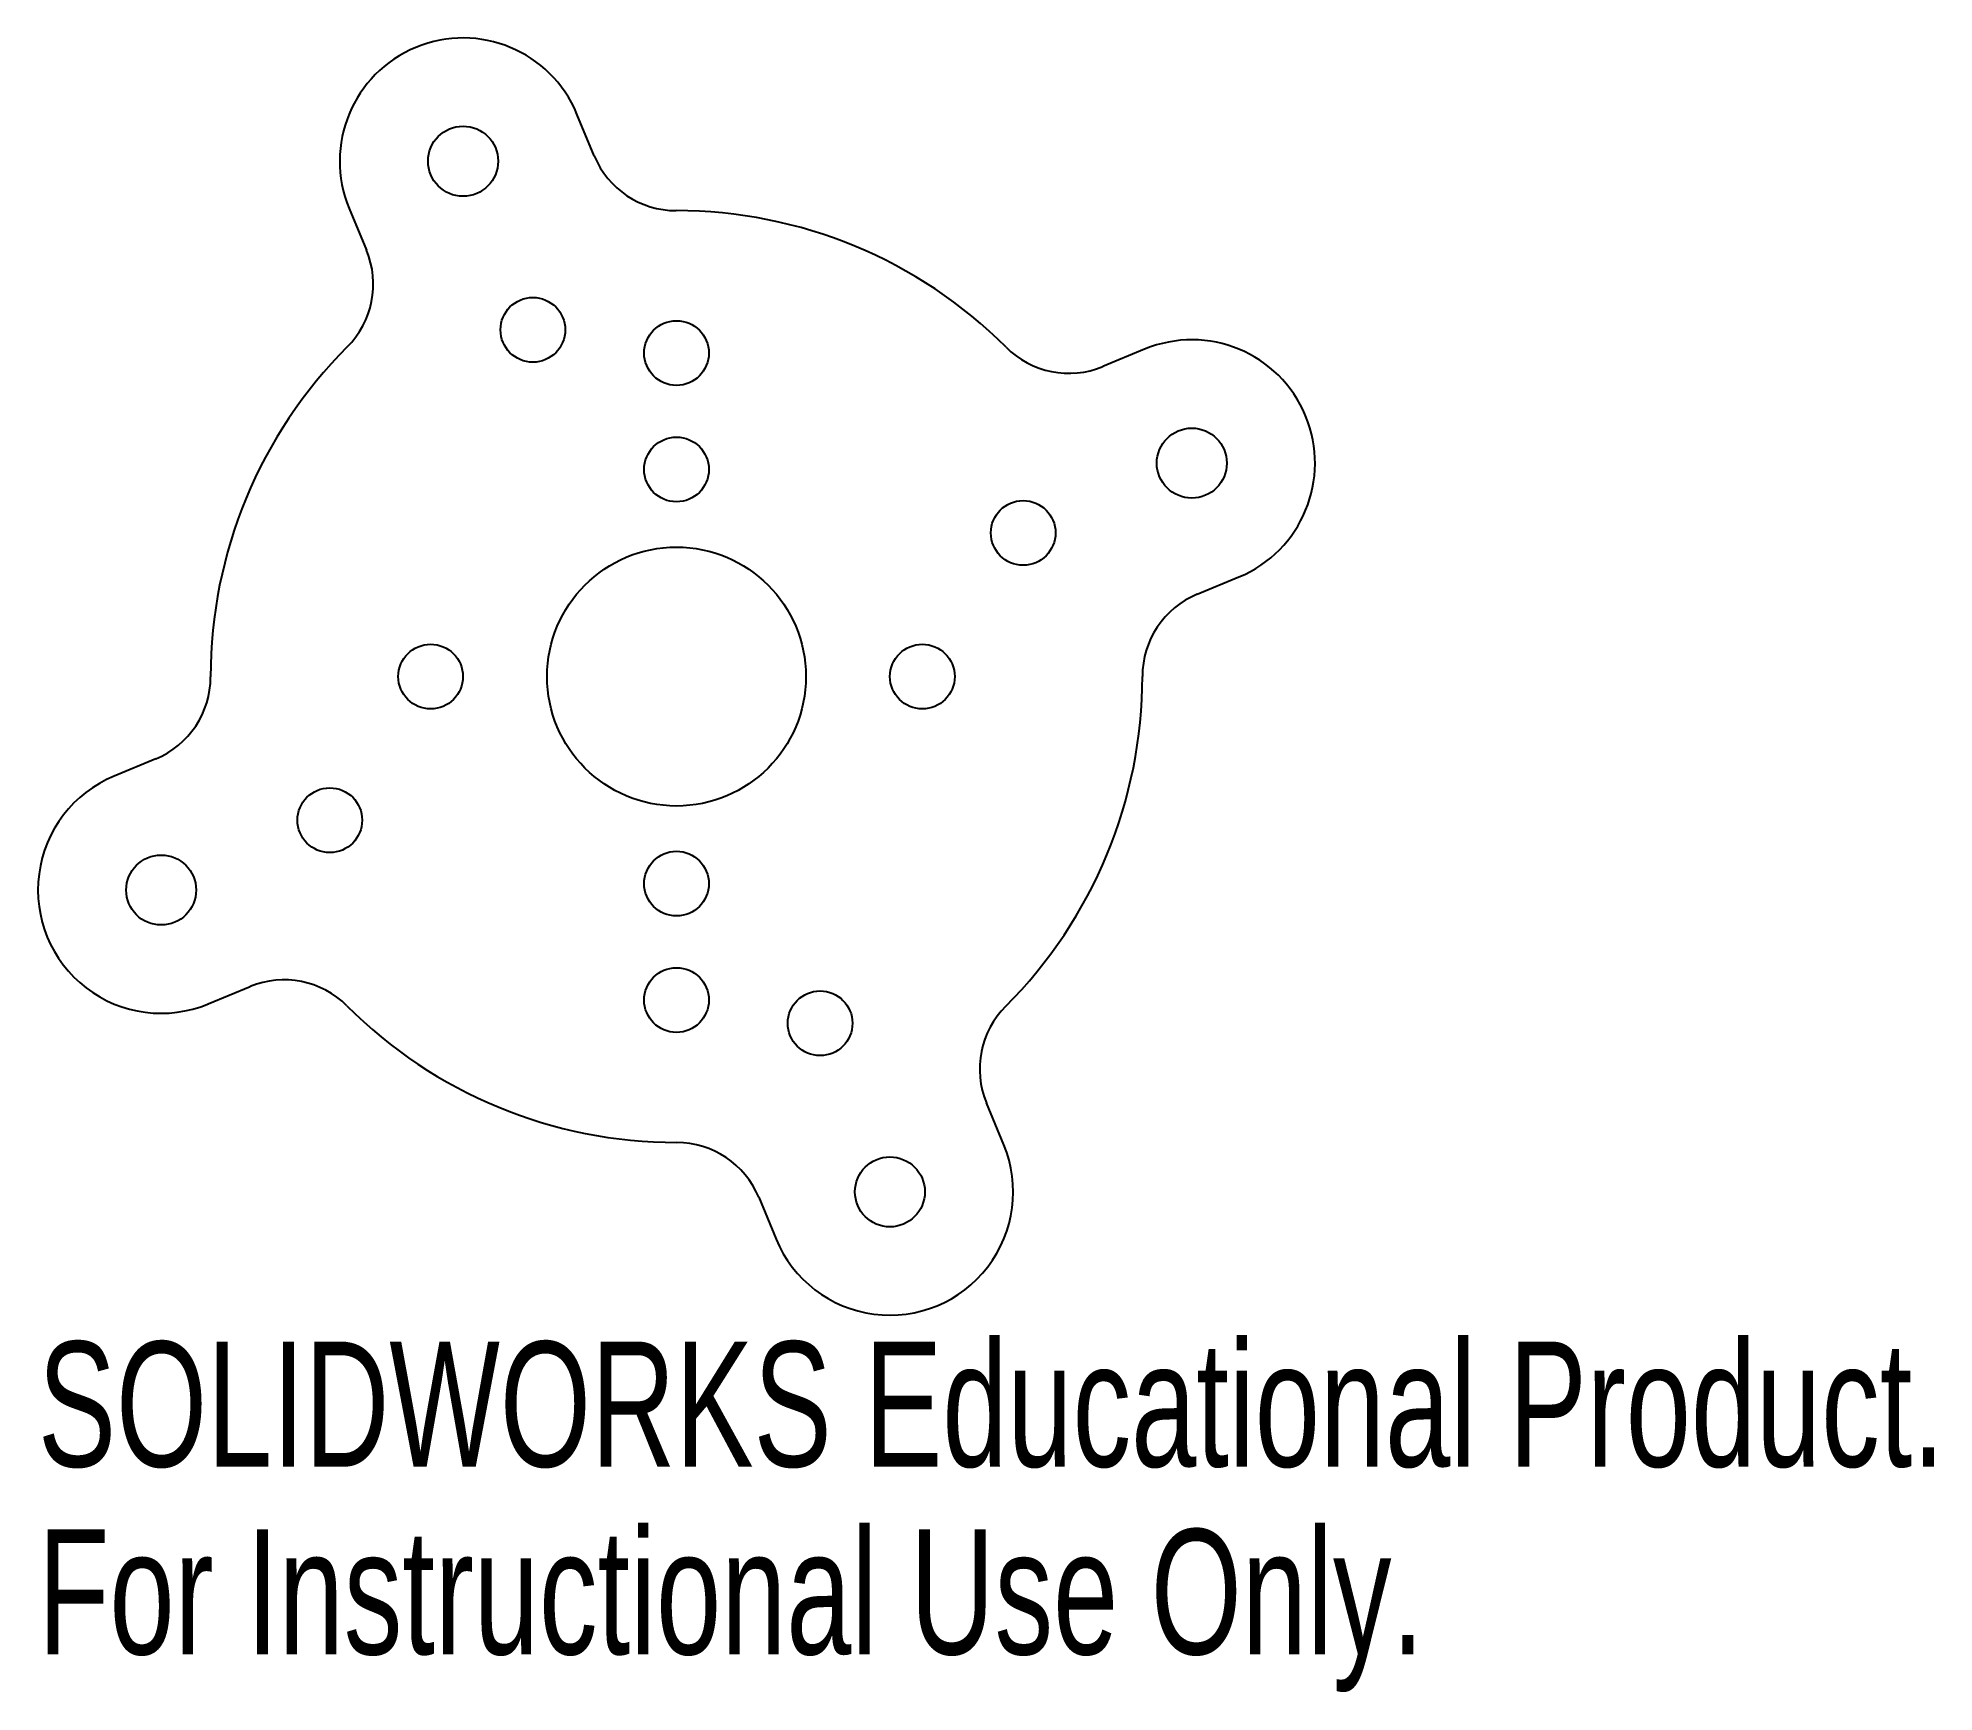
# Model space of a CAD drawing. Header units: inches. Extents: x -0.97 to 1.91, y -1.54 to 0.97.
import ezdxf

# ---------------------------------------------------------------- set-up
doc = ezdxf.new("R2010")
doc.units = ezdxf.units.IN
doc.header["$MEASUREMENT"] = 0
doc.styles.add('SLDTEXTSTYLE0', font='TXT', dxfattribs={"width": 0.7})

msp = doc.modelspace()

# ---------------------------------------------------------------- linework, layer by layer
at = {"color": 7, "linetype": 'Continuous', "lineweight": 25}
for p, q in [((-0.1251, 0.7921), (-0.1515, 0.8557)), ((-0.4979, 0.7122), (-0.4716, 0.6486)), ((0.7122, 0.4979), (0.6486, 0.4716)), ((0.7921, 0.1251), (0.8557, 0.1515)), ((-0.7921, -0.1251), (-0.8557, -0.1515)), ((-0.7122, -0.4979), (-0.6486, -0.4716)), ((0.4979, -0.7122), (0.4716, -0.6486)), ((0.1251, -0.7921), (0.1515, -0.8557))]:
    msp.add_line(p, q, dxfattribs=at)
for centre, radius in [((-0.3247, 0.7839), 0.0533), ((-0.2185, 0.5274), 0.0492), ((0, 0.4921), 0.0492), ((0.7839, 0.3247), 0.0532), ((0, 0.315), 0.0492), ((0.5274, 0.2185), 0.0492), ((0, 0), 0.1969), ((-0.374, 0), 0.0492), ((0.374, 0), 0.0492), ((-0.5274, -0.2185), 0.0492), ((-0.7839, -0.3247), 0.0532), ((0, -0.315), 0.0492), ((0, -0.4921), 0.0492), ((0.2185, -0.5274), 0.0492), ((0.3247, -0.7839), 0.0532)]:
    msp.add_circle(centre, radius, dxfattribs=at)
for centre, radius, start, end in [((-0.3247, 0.7839), 0.1875, 22.5, 202.5), ((-0.0003, 0.8438), 0.1351, 202.5, 270.0207), ((0, 0), 0.7087, 44.9793, 90.0207), ((-0.5964, 0.5969), 0.1351, 314.9793, 22.5), ((0, 0), 0.7087, 134.9793, 180.0207), ((0.5969, 0.5964), 0.1351, 224.9793, 292.5), ((0.7839, 0.3247), 0.1875, 292.5, 112.5), ((0.8438, 0.0003), 0.1351, 112.5, 180.0207), ((0, 0), 0.7087, 314.9793, 0.0207), ((-0.8438, -0.0003), 0.1351, 292.5, 0.0207), ((-0.7839, -0.3247), 0.1875, 112.5, 292.5), ((-0.5969, -0.5964), 0.1351, 44.9793, 112.5), ((0, 0), 0.7087, 224.9793, 270.0207), ((0.5964, -0.5969), 0.1351, 134.9793, 202.5), ((0.0003, -0.8438), 0.1351, 22.5, 90.0207), ((0.3247, -0.7839), 0.1875, 202.5, 22.5)]:
    msp.add_arc(centre, radius, start, end, dxfattribs=at)

# ---------------------------------------------------------------- texts
at = {"color": 7, "linetype": 'Continuous', "char_height": 0.1903, "attachment_point": 1, "style": 'SLDTEXTSTYLE0'}
for s, insert in [('SOLIDWORKS Educational Product.', (-0.9714, -1.0116)), ('For Instructional Use Only.', (-0.9714, -1.297))]:
    msp.add_mtext(s, dxfattribs=dict(at, insert=insert))

doc.saveas('drawing.dxf')
